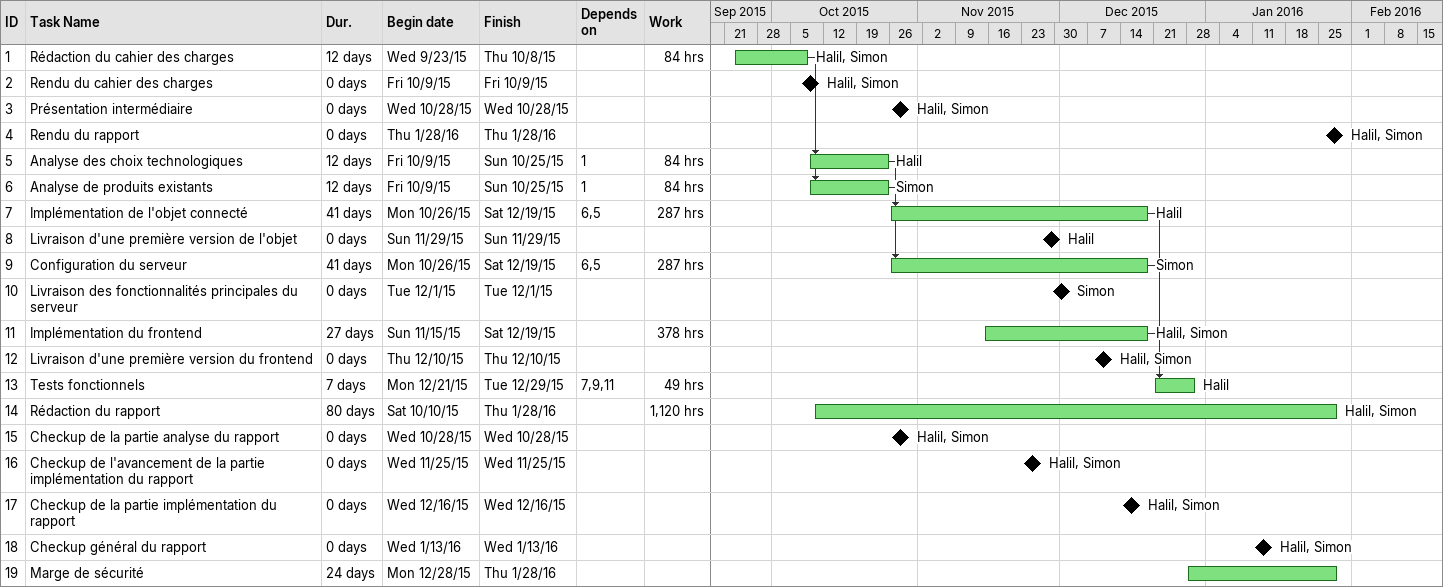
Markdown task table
| ID | Task | Duration | Start | Finish | Predecessors | Resources | Work (h) |
|---|---|---|---|---|---|---|---|
| 1 | Rédaction du cahier des charges | 12d | 2015-09-23 | 2015-10-08 |  | Halil, Simon | 84 |
| 2 | Rendu du cahier des charges | 0d | 2015-10-09 | 2015-10-09 |  | Halil, Simon |  |
| 3 | Présentation intermédiaire | 0d | 2015-10-28 | 2015-10-28 |  | Halil, Simon |  |
| 4 | Rendu du rapport | 0d | 2016-01-28 | 2016-01-28 |  | Halil, Simon |  |
| 5 | Analyse des choix technologiques | 12d | 2015-10-09 | 2015-10-25 | 1 | Halil | 84 |
| 6 | Analyse de produits existants | 12d | 2015-10-09 | 2015-10-25 | 1 | Simon | 84 |
| 7 | Implémentation de l'objet connecté | 41d | 2015-10-26 | 2015-12-19 | 6, 5 | Halil | 287 |
| 8 | Livraison d'une première version de l'objet | 0d | 2015-11-29 | 2015-11-29 |  | Halil |  |
| 9 | Configuration du serveur | 41d | 2015-10-26 | 2015-12-19 | 6, 5 | Simon | 287 |
| 10 | Livraison des fonctionnalités principales du serveur | 0d | 2015-12-01 | 2015-12-01 |  | Simon |  |
| 11 | Implémentation du frontend | 27d | 2015-11-15 | 2015-12-19 |  | Halil, Simon | 378 |
| 12 | Livraison d'une première version du frontend | 0d | 2015-12-10 | 2015-12-10 |  | Halil, Simon |  |
| 13 | Tests fonctionnels | 7d | 2015-12-21 | 2015-12-29 | 7, 9, 11 | Halil | 49 |
| 14 | Rédaction du rapport | 80d | 2015-10-10 | 2016-01-28 |  | Halil, Simon | 1120 |
| 15 | Checkup de la partie analyse du rapport | 0d | 2015-10-28 | 2015-10-28 |  | Halil, Simon |  |
| 16 | Checkup de l'avancement de la partie implémentation du rapport | 0d | 2015-11-25 | 2015-11-25 |  | Halil, Simon |  |
| 17 | Checkup de la partie implémentation du rapport | 0d | 2015-12-16 | 2015-12-16 |  | Halil, Simon |  |
| 18 | Checkup général du rapport | 0d | 2016-01-13 | 2016-01-13 |  | Halil, Simon |  |
| 19 | Marge de sécurité | 24d | 2015-12-28 | 2016-01-28 |  |  |  |
